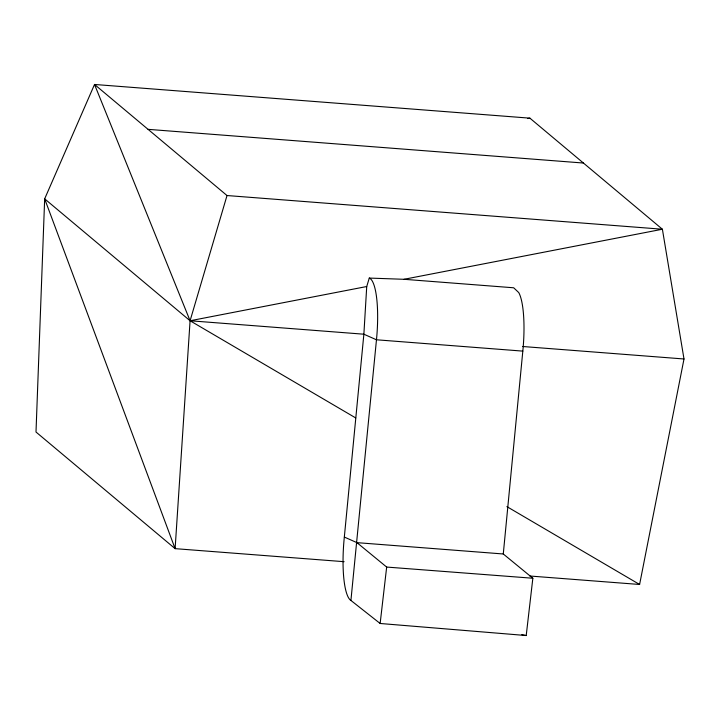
<?xml version="1.0" encoding="UTF-8"?>
<svg xmlns="http://www.w3.org/2000/svg" width="720" height="720" viewBox="0 0 720 720"><rect width="100%" height="100%" fill="white"/><g stroke="black" fill="none" stroke-linecap="round" stroke-linejoin="round"><path stroke-width="1.08" d="M503.28 553.977L522.819 351.117A55.62 12.825 -85.6 0 0 518.742 292.572L513.684 287.784L404.046 279.297L369.279 278.073L366.732 286.524L363.87 334.206L344.331 537.066A56.565 13.041 -85.6 0 0 350.919 600.453L380.142 623.484L526.212 635.535L532.845 578.241L503.28 553.977L356.94 542.646L344.331 537.066M355.743 417.951L190.08 320.76L44.667 198.846L175.113 548.649L36 432.027L44.667 198.846L94.527 84.465L227.016 195.534L190.08 320.76L175.113 548.649L344.115 561.69M350.919 600.453L376.47 339.786A55.62 12.825 -85.6 0 0 369.279 278.073M380.142 623.484L386.667 567.063L356.94 542.646M529.911 576.018L639.603 584.478L684 358.983L662.391 229.23L529.902 118.161L94.527 84.465L190.08 320.76L363.87 334.206L376.47 339.786L522.819 351.117M190.08 320.76L366.732 286.524M404.046 279.297L662.391 229.23L227.016 195.534M527.688 118.521L529.902 118.161M148.05 129.339L583.434 163.035M522.549 346.491L684 358.983M386.667 567.063L532.845 578.241M521.802 634.653L526.212 635.535M506.88 506.61L639.603 584.478"/></g></svg>
